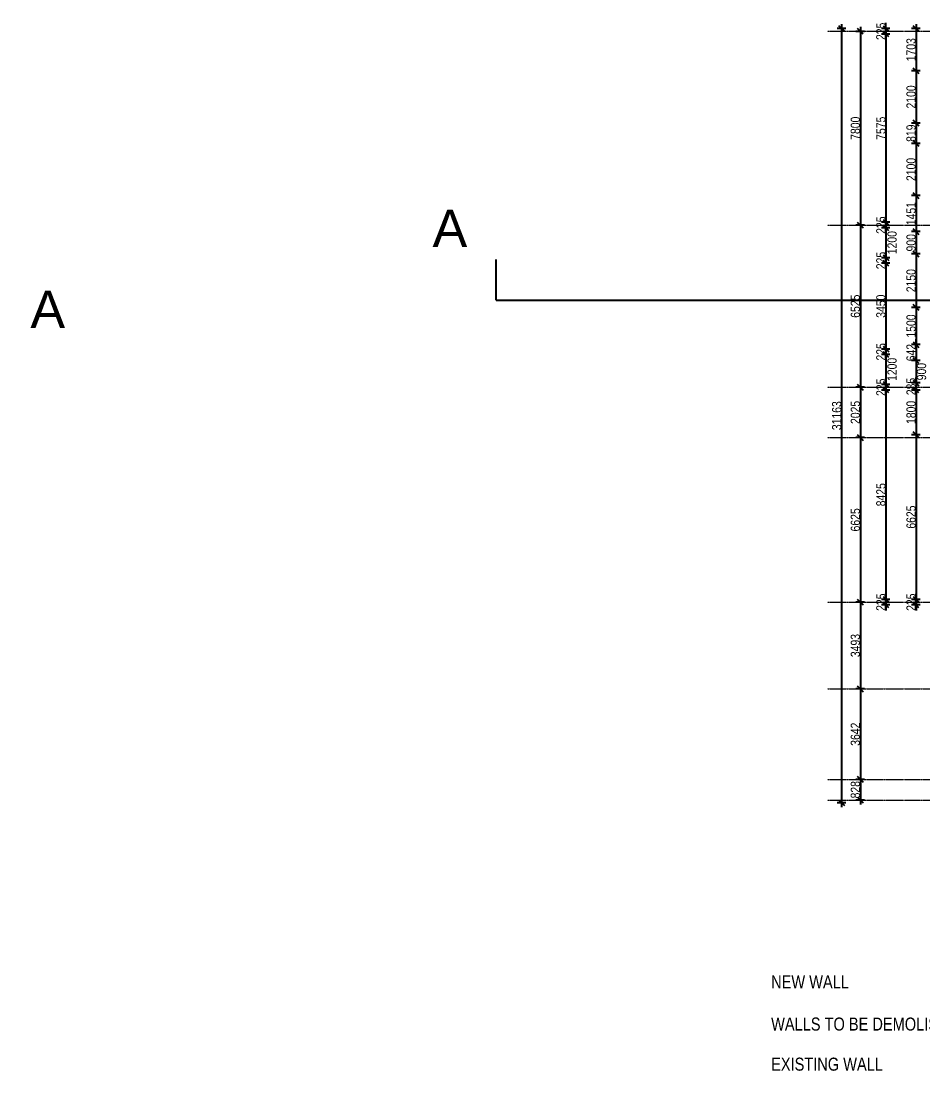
# Model space of a CAD drawing. Header units: millimetres. Extents: x -35190 to 411743, y -233114 to 23872.
# Drawn here: x 198845 to 235138, y -29319 to 13057 of the extents above; entities that cross this region are included whole.
import ezdxf

# ---------------------------------------------------------------- set-up
doc = ezdxf.new("R2010")
doc.units = ezdxf.units.MM
doc.linetypes.add('Grid Line', pattern=[22.225, 12.7, -3.175, 3.175, -3.175])
for name, color, linetype, lineweight in [('A-ANNO-DIMS', 211, 'Continuous', 9), ('G-ANNO-TEXT', 231, 'Continuous', 9), ('S-GRID', 1, 'Continuous', 9)]:
    doc.layers.add(name, color=color, linetype=linetype, lineweight=lineweight)
doc.styles.add('Arial_3', font='arial.ttf', dxfattribs={"width": 0.8, "height": 375})
doc.styles.add('Arial_4', font='arial.ttf', dxfattribs={"height": 1500})
doc.dimstyles.new('main_4_5mm', dxfattribs={"dimscale": 304.8, "dimtxt": 382.597275, "dimasz": 0.738189, "dimexe": 0.590551, "dimexo": 0.0625, "dimgap": 0.024606, "dimtad": 1, "dimdec": 0, "dimzin": 0, "dimdsep": 46, "dimtxsty": 'Arial_3', "dimblk1": 'OBLIQUE', "dimblk2": 'OBLIQUE', "dimsah": 1, "dimcen": 0.09, "dimdle": 0.590551, "dimazin": 0, "dimtfac": 1, "dimtdec": 4, "dimtix": 1, "dimtmove": 0, "dimatfit": 3, "dimfxl": 0.590551, "dimfxlon": 1, "dimtvp": 1, "dimtolj": 1, "dimtzin": 0, "dimarcsym": 2})
doc.dimstyles.new('main_4_5mm_1', dxfattribs={"dimscale": 304.8, "dimtxt": 382.597275, "dimasz": 0.738189, "dimexe": 0.590551, "dimexo": 0.0625, "dimgap": 0.024606, "dimtad": 1, "dimdec": 0, "dimzin": 0, "dimdsep": 46, "dimtxsty": 'Arial_3', "dimblk1": 'OBLIQUE', "dimblk2": 'OBLIQUE', "dimsah": 1, "dimcen": 0.09, "dimdle": 0.590551, "dimazin": 0, "dimtfac": 1, "dimtdec": 4, "dimtix": 1, "dimtmove": 1, "dimatfit": 3, "dimfxl": 0.590551, "dimfxlon": 1, "dimtvp": 1, "dimtolj": 1, "dimtzin": 0, "dimarcsym": 2})

# ---------------------------------------------------------------- blocks, each defined once
blk = doc.blocks.new('_Oblique')
at = {"color": 0, "linetype": 'ByBlock', "lineweight": -2}
blk.add_line((-0.5, -0.5), (0.5, 0.5), dxfattribs=at)
blk = doc.blocks.new('*D5103')
at = {"layer": 'A-ANNO-DIMS', "color": 0, "lineweight": -2, "transparency": 16777216}
for p, q in [((235022, 12756), (234681, 12756)), ((234861, 12936), (234861, 10873)), ((235022, 11053), (234681, 11053))]:
    blk.add_line(p, q, dxfattribs=at)
at = {"layer": 'Defpoints', "color": 0, "transparency": 16777216}
for p in [(235041, 12756), (234861, 11053), (235041, 11053)]:
    blk.add_point(p, dxfattribs=at)
at = {"layer": 'A-ANNO-DIMS', "color": 0, "lineweight": -2, "transparency": 16777216, "xscale": 224.9999999999999, "yscale": 224.9999999999999, "zscale": 224.9999999999999}
for p, rotation in [((234861, 12756), 90), ((234861, 11053), 270)]:
    blk.add_blockref('_Oblique', p, dxfattribs=dict(at, rotation=rotation))
at = {"layer": 'A-ANNO-DIMS', "color": 0, "transparency": 16777216, "insert": (234662, 11904), "char_height": 375, "width": 1101.88, "attachment_point": 5, "rotation": 90, "style": 'Arial_3'}
blk.add_mtext('\\A1;1703', dxfattribs=at)
blk = doc.blocks.new('*D5104')
at = {"layer": 'A-ANNO-DIMS', "color": 0, "lineweight": -2, "transparency": 16777216}
for p, q in [((235022, 11053), (234681, 11053)), ((234861, 11233), (234861, 8773)), ((235022, 8953), (234681, 8953))]:
    blk.add_line(p, q, dxfattribs=at)
at = {"layer": 'Defpoints', "color": 0, "transparency": 16777216}
for p in [(235041, 11053), (234861, 8953), (235041, 8953)]:
    blk.add_point(p, dxfattribs=at)
at = {"layer": 'A-ANNO-DIMS', "color": 0, "lineweight": -2, "transparency": 16777216, "xscale": 224.9999999999999, "yscale": 224.9999999999999, "zscale": 224.9999999999999}
for p, rotation in [((234861, 11053), 90), ((234861, 8953), 270)]:
    blk.add_blockref('_Oblique', p, dxfattribs=dict(at, rotation=rotation))
at = {"layer": 'A-ANNO-DIMS', "color": 0, "transparency": 16777216, "insert": (234663, 10003), "char_height": 375, "width": 1101.88, "attachment_point": 5, "rotation": 90, "style": 'Arial_3'}
blk.add_mtext('\\A1;2100', dxfattribs=at)
blk = doc.blocks.new('*D5105')
at = {"layer": 'A-ANNO-DIMS', "color": 0, "lineweight": -2, "transparency": 16777216}
for p, q in [((235022, 8953), (234681, 8953)), ((234861, 9133), (234861, 7954)), ((235022, 8134), (234681, 8134))]:
    blk.add_line(p, q, dxfattribs=at)
at = {"layer": 'Defpoints', "color": 0, "transparency": 16777216}
for p in [(235041, 8953), (234861, 8134), (235041, 8134)]:
    blk.add_point(p, dxfattribs=at)
at = {"layer": 'A-ANNO-DIMS', "color": 0, "lineweight": -2, "transparency": 16777216, "xscale": 224.9999999999999, "yscale": 224.9999999999999, "zscale": 224.9999999999999}
for p, rotation in [((234861, 8953), 90), ((234861, 8134), 270)]:
    blk.add_blockref('_Oblique', p, dxfattribs=dict(at, rotation=rotation))
at = {"layer": 'A-ANNO-DIMS', "color": 0, "transparency": 16777216, "insert": (234663, 8543), "char_height": 375, "width": 826.41, "attachment_point": 5, "rotation": 90, "style": 'Arial_3'}
blk.add_mtext('\\A1;819', dxfattribs=at)
blk = doc.blocks.new('*D5106')
at = {"layer": 'A-ANNO-DIMS', "color": 0, "lineweight": -2, "transparency": 16777216}
for p, q in [((235022, 8134), (234681, 8134)), ((234861, 8314), (234861, 5854)), ((235022, 6034), (234681, 6034))]:
    blk.add_line(p, q, dxfattribs=at)
at = {"layer": 'Defpoints', "color": 0, "transparency": 16777216}
for p in [(235041, 8134), (234861, 6034), (235041, 6034)]:
    blk.add_point(p, dxfattribs=at)
at = {"layer": 'A-ANNO-DIMS', "color": 0, "lineweight": -2, "transparency": 16777216, "xscale": 224.9999999999999, "yscale": 224.9999999999999, "zscale": 224.9999999999999}
for p, rotation in [((234861, 8134), 90), ((234861, 6034), 270)]:
    blk.add_blockref('_Oblique', p, dxfattribs=dict(at, rotation=rotation))
at = {"layer": 'A-ANNO-DIMS', "color": 0, "transparency": 16777216, "insert": (234663, 7084), "char_height": 375, "width": 1101.88, "attachment_point": 5, "rotation": 90, "style": 'Arial_3'}
blk.add_mtext('\\A1;2100', dxfattribs=at)
blk = doc.blocks.new('*D5107')
at = {"layer": 'A-ANNO-DIMS', "color": 0, "lineweight": -2, "transparency": 16777216}
for p, q in [((235022, 6034), (234681, 6034)), ((234861, 6214), (234861, 4403)), ((235022, 4583), (234681, 4583))]:
    blk.add_line(p, q, dxfattribs=at)
at = {"layer": 'Defpoints', "color": 0, "transparency": 16777216}
for p in [(235041, 6034), (234861, 4583), (235041, 4583)]:
    blk.add_point(p, dxfattribs=at)
at = {"layer": 'A-ANNO-DIMS', "color": 0, "lineweight": -2, "transparency": 16777216, "xscale": 224.9999999999999, "yscale": 224.9999999999999, "zscale": 224.9999999999999}
for p, rotation in [((234861, 6034), 90), ((234861, 4583), 270)]:
    blk.add_blockref('_Oblique', p, dxfattribs=dict(at, rotation=rotation))
at = {"layer": 'A-ANNO-DIMS', "color": 0, "transparency": 16777216, "insert": (234663, 5308), "char_height": 375, "width": 1101.88, "attachment_point": 5, "rotation": 90, "style": 'Arial_3'}
blk.add_mtext('\\A1;1451', dxfattribs=at)
blk = doc.blocks.new('*D5108')
at = {"layer": 'A-ANNO-DIMS', "color": 0, "lineweight": -2, "transparency": 16777216}
for p, q in [((234861, 4763), (234861, 3503)), ((235022, 4583), (234681, 4583)), ((235022, 3683), (234681, 3683))]:
    blk.add_line(p, q, dxfattribs=at)
at = {"layer": 'Defpoints', "color": 0, "transparency": 16777216}
for p in [(235041, 4583), (234861, 3683), (235041, 3683)]:
    blk.add_point(p, dxfattribs=at)
at = {"layer": 'A-ANNO-DIMS', "color": 0, "lineweight": -2, "transparency": 16777216, "xscale": 224.9999999999999, "yscale": 224.9999999999999, "zscale": 224.9999999999999}
for p, rotation in [((234861, 4583), 90), ((234861, 3683), 270)]:
    blk.add_blockref('_Oblique', p, dxfattribs=dict(at, rotation=rotation))
at = {"layer": 'A-ANNO-DIMS', "color": 0, "transparency": 16777216, "insert": (234663, 4133), "char_height": 375, "width": 826.41, "attachment_point": 5, "rotation": 90, "style": 'Arial_3'}
blk.add_mtext('\\A1;900', dxfattribs=at)
blk = doc.blocks.new('*D5109')
at = {"layer": 'A-ANNO-DIMS', "color": 0, "lineweight": -2, "transparency": 16777216}
for p, q in [((234861, 3863), (234861, 1353)), ((235022, 3683), (234681, 3683)), ((235022, 1533), (234681, 1533))]:
    blk.add_line(p, q, dxfattribs=at)
at = {"layer": 'Defpoints', "color": 0, "transparency": 16777216}
for p in [(235041, 3683), (234861, 1533), (235041, 1533)]:
    blk.add_point(p, dxfattribs=at)
at = {"layer": 'A-ANNO-DIMS', "color": 0, "lineweight": -2, "transparency": 16777216, "xscale": 224.9999999999999, "yscale": 224.9999999999999, "zscale": 224.9999999999999}
for p, rotation in [((234861, 3683), 90), ((234861, 1533), 270)]:
    blk.add_blockref('_Oblique', p, dxfattribs=dict(at, rotation=rotation))
at = {"layer": 'A-ANNO-DIMS', "color": 0, "transparency": 16777216, "insert": (234663, 2608), "char_height": 375, "width": 1101.88, "attachment_point": 5, "rotation": 90, "style": 'Arial_3'}
blk.add_mtext('\\A1;2150', dxfattribs=at)
blk = doc.blocks.new('*D5110')
at = {"layer": 'A-ANNO-DIMS', "color": 0, "lineweight": -2, "transparency": 16777216}
for p, q in [((234861, 1713), (234861, -147)), ((235022, 1533), (234681, 1533)), ((235022, 33), (234681, 33))]:
    blk.add_line(p, q, dxfattribs=at)
at = {"layer": 'Defpoints', "color": 0, "transparency": 16777216}
for p in [(235041, 1533), (234861, 33), (235041, 33)]:
    blk.add_point(p, dxfattribs=at)
at = {"layer": 'A-ANNO-DIMS', "color": 0, "lineweight": -2, "transparency": 16777216, "xscale": 224.9999999999999, "yscale": 224.9999999999999, "zscale": 224.9999999999999}
for p, rotation in [((234861, 1533), 90), ((234861, 33), 270)]:
    blk.add_blockref('_Oblique', p, dxfattribs=dict(at, rotation=rotation))
at = {"layer": 'A-ANNO-DIMS', "color": 0, "transparency": 16777216, "insert": (234663, 783), "char_height": 375, "width": 1101.88, "attachment_point": 5, "rotation": 90, "style": 'Arial_3'}
blk.add_mtext('\\A1;1500', dxfattribs=at)
blk = doc.blocks.new('*D5111')
at = {"layer": 'A-ANNO-DIMS', "color": 0, "lineweight": -2, "transparency": 16777216}
for p, q in [((235022, 33), (234681, 33)), ((234861, 33), (234861, 258)), ((234861, 33), (234861, -609)), ((235022, -609), (234681, -609)), ((234861, -609), (234861, -834))]:
    blk.add_line(p, q, dxfattribs=at)
at = {"layer": 'Defpoints', "color": 0, "transparency": 16777216}
for p in [(235041, 33), (234861, -609), (235041, -609)]:
    blk.add_point(p, dxfattribs=at)
at = {"layer": 'A-ANNO-DIMS', "color": 0, "lineweight": -2, "transparency": 16777216, "xscale": 224.9999999999999, "yscale": 224.9999999999999, "zscale": 224.9999999999999}
for p, rotation in [((234861, 33), 270), ((234861, -609), 90)]:
    blk.add_blockref('_Oblique', p, dxfattribs=dict(at, rotation=rotation))
at = {"layer": 'A-ANNO-DIMS', "color": 0, "transparency": 16777216, "insert": (234663, -288), "char_height": 375, "width": 826.41, "attachment_point": 5, "rotation": 90, "style": 'Arial_3'}
blk.add_mtext('\\A1;642', dxfattribs=at)
blk = doc.blocks.new('*D5112')
at = {"layer": 'A-ANNO-DIMS', "color": 0, "lineweight": -2, "transparency": 16777216}
for p, q in [((235022, -609), (234681, -609)), ((234861, -429), (234861, -1689)), ((235022, -1509), (234681, -1509))]:
    blk.add_line(p, q, dxfattribs=at)
at = {"layer": 'Defpoints', "color": 0, "transparency": 16777216}
for p in [(235041, -609), (234861, -1509), (235041, -1509)]:
    blk.add_point(p, dxfattribs=at)
at = {"layer": 'A-ANNO-DIMS', "color": 0, "lineweight": -2, "transparency": 16777216, "xscale": 224.9999999999999, "yscale": 224.9999999999999, "zscale": 224.9999999999999}
for p, rotation in [((234861, -609), 90), ((234861, -1509), 270)]:
    blk.add_blockref('_Oblique', p, dxfattribs=dict(at, rotation=rotation))
at = {"layer": 'A-ANNO-DIMS', "color": 0, "transparency": 16777216, "insert": (234893, -1403), "char_height": 375, "width": 826.41, "attachment_point": 1, "rotation": 90, "line_spacing_factor": 0.941778, "style": 'Arial_3'}
blk.add_mtext('\\A1;900', dxfattribs=at)
blk = doc.blocks.new('*D5113')
at = {"layer": 'A-ANNO-DIMS', "color": 0, "lineweight": -2, "transparency": 16777216}
for p, q in [((235022, -1509), (234681, -1509)), ((234861, -1509), (234861, -1284)), ((234861, -1509), (234861, -1794)), ((235022, -1794), (234681, -1794)), ((234861, -1794), (234861, -2019))]:
    blk.add_line(p, q, dxfattribs=at)
at = {"layer": 'Defpoints', "color": 0, "transparency": 16777216}
for p in [(235041, -1509), (234861, -1794), (235041, -1794)]:
    blk.add_point(p, dxfattribs=at)
at = {"layer": 'A-ANNO-DIMS', "color": 0, "lineweight": -2, "transparency": 16777216, "xscale": 224.9999999999999, "yscale": 224.9999999999999, "zscale": 224.9999999999999}
for p, rotation in [((234861, -1509), 270), ((234861, -1794), 90)]:
    blk.add_blockref('_Oblique', p, dxfattribs=dict(at, rotation=rotation))
at = {"layer": 'A-ANNO-DIMS', "color": 0, "transparency": 16777216, "insert": (234663, -1652), "char_height": 375, "width": 826.41, "attachment_point": 5, "rotation": 90, "style": 'Arial_3'}
blk.add_mtext('\\A1;285', dxfattribs=at)
blk = doc.blocks.new('*D5114')
at = {"layer": 'A-ANNO-DIMS', "color": 0, "lineweight": -2, "transparency": 16777216}
for p, q in [((234861, -1614), (234861, -3774)), ((235022, -1794), (234681, -1794)), ((235022, -3594), (234681, -3594))]:
    blk.add_line(p, q, dxfattribs=at)
at = {"layer": 'Defpoints', "color": 0, "transparency": 16777216}
for p in [(235041, -1794), (234861, -3594), (235041, -3594)]:
    blk.add_point(p, dxfattribs=at)
at = {"layer": 'A-ANNO-DIMS', "color": 0, "lineweight": -2, "transparency": 16777216, "xscale": 224.9999999999999, "yscale": 224.9999999999999, "zscale": 224.9999999999999}
for p, rotation in [((234861, -1794), 90), ((234861, -3594), 270)]:
    blk.add_blockref('_Oblique', p, dxfattribs=dict(at, rotation=rotation))
at = {"layer": 'A-ANNO-DIMS', "color": 0, "transparency": 16777216, "insert": (234663, -2694), "char_height": 375, "width": 1101.88, "attachment_point": 5, "rotation": 90, "style": 'Arial_3'}
blk.add_mtext('\\A1;1800', dxfattribs=at)
blk = doc.blocks.new('*D5115')
at = {"layer": 'A-ANNO-DIMS', "color": 0, "lineweight": -2, "transparency": 16777216}
for p, q in [((235022, -3594), (234681, -3594)), ((234861, -3414), (234861, -10399)), ((235022, -10219), (234681, -10219))]:
    blk.add_line(p, q, dxfattribs=at)
at = {"layer": 'Defpoints', "color": 0, "transparency": 16777216}
for p in [(235041, -3594), (234861, -10219), (235041, -10219)]:
    blk.add_point(p, dxfattribs=at)
at = {"layer": 'A-ANNO-DIMS', "color": 0, "lineweight": -2, "transparency": 16777216, "xscale": 224.9999999999999, "yscale": 224.9999999999999, "zscale": 224.9999999999999}
for p, rotation in [((234861, -3594), 90), ((234861, -10219), 270)]:
    blk.add_blockref('_Oblique', p, dxfattribs=dict(at, rotation=rotation))
at = {"layer": 'A-ANNO-DIMS', "color": 0, "transparency": 16777216, "insert": (234663, -6907), "char_height": 375, "width": 1101.88, "attachment_point": 5, "rotation": 90, "style": 'Arial_3'}
blk.add_mtext('\\A1;6625', dxfattribs=at)
blk = doc.blocks.new('*D5116')
at = {"layer": 'A-ANNO-DIMS', "color": 0, "lineweight": -2, "transparency": 16777216}
for p, q in [((234861, -10219), (234861, -9994)), ((235022, -10219), (234681, -10219)), ((235022, -10444), (234681, -10444)), ((234861, -10219), (234861, -10444)), ((234861, -10444), (234861, -10669))]:
    blk.add_line(p, q, dxfattribs=at)
at = {"layer": 'Defpoints', "color": 0, "transparency": 16777216}
for p in [(234861, -10444), (235041, -10219), (235041, -10444)]:
    blk.add_point(p, dxfattribs=at)
at = {"layer": 'A-ANNO-DIMS', "color": 0, "lineweight": -2, "transparency": 16777216, "xscale": 224.9999999999999, "yscale": 224.9999999999999, "zscale": 224.9999999999999}
for p, rotation in [((234861, -10219), 270), ((234861, -10444), 90)]:
    blk.add_blockref('_Oblique', p, dxfattribs=dict(at, rotation=rotation))
at = {"layer": 'A-ANNO-DIMS', "color": 0, "transparency": 16777216, "insert": (234663, -10332), "char_height": 375, "width": 826.41, "attachment_point": 5, "rotation": 90, "style": 'Arial_3'}
blk.add_mtext('\\A1;225', dxfattribs=at)
blk = doc.blocks.new('*D5117')
at = {"layer": 'A-ANNO-DIMS', "color": 0, "lineweight": -2, "transparency": 16777216}
for p, q in [((233809, 12756), (233468, 12756)), ((233648, 12756), (233648, 12981)), ((233648, 12756), (233648, 12531)), ((233809, 12531), (233468, 12531)), ((233648, 12531), (233648, 12306))]:
    blk.add_line(p, q, dxfattribs=at)
at = {"layer": 'Defpoints', "color": 0, "transparency": 16777216}
for p in [(233828, 12756), (233648, 12531), (233828, 12531)]:
    blk.add_point(p, dxfattribs=at)
at = {"layer": 'A-ANNO-DIMS', "color": 0, "lineweight": -2, "transparency": 16777216, "xscale": 224.9999999999999, "yscale": 224.9999999999999, "zscale": 224.9999999999999}
for p, rotation in [((233648, 12756), 270), ((233648, 12531), 90)]:
    blk.add_blockref('_Oblique', p, dxfattribs=dict(at, rotation=rotation))
at = {"layer": 'A-ANNO-DIMS', "color": 0, "transparency": 16777216, "insert": (233449, 12643), "char_height": 375, "width": 826.41, "attachment_point": 5, "rotation": 90, "style": 'Arial_3'}
blk.add_mtext('\\A1;225', dxfattribs=at)
blk = doc.blocks.new('*D5118')
at = {"layer": 'A-ANNO-DIMS', "color": 0, "lineweight": -2, "transparency": 16777216}
for p, q in [((233809, 12531), (233468, 12531)), ((233648, 12711), (233648, 4776)), ((233809, 4956), (233468, 4956))]:
    blk.add_line(p, q, dxfattribs=at)
at = {"layer": 'Defpoints', "color": 0, "transparency": 16777216}
for p in [(233828, 12531), (233648, 4956), (233828, 4956)]:
    blk.add_point(p, dxfattribs=at)
at = {"layer": 'A-ANNO-DIMS', "color": 0, "lineweight": -2, "transparency": 16777216, "xscale": 224.9999999999999, "yscale": 224.9999999999999, "zscale": 224.9999999999999}
for p, rotation in [((233648, 12531), 90), ((233648, 4956), 270)]:
    blk.add_blockref('_Oblique', p, dxfattribs=dict(at, rotation=rotation))
at = {"layer": 'A-ANNO-DIMS', "color": 0, "transparency": 16777216, "insert": (233450, 8743), "char_height": 375, "width": 1101.88, "attachment_point": 5, "rotation": 90, "style": 'Arial_3'}
blk.add_mtext('\\A1;7575', dxfattribs=at)
blk = doc.blocks.new('*D5119')
at = {"layer": 'A-ANNO-DIMS', "color": 0, "lineweight": -2, "transparency": 16777216}
for p, q in [((233648, 4956), (233648, 5181)), ((233809, 4956), (233468, 4956)), ((233809, 4731), (233468, 4731)), ((233648, 4956), (233648, 4731)), ((233648, 4731), (233648, 4506))]:
    blk.add_line(p, q, dxfattribs=at)
at = {"layer": 'Defpoints', "color": 0, "transparency": 16777216}
for p in [(233648, 4731), (233828, 4956), (233828, 4731)]:
    blk.add_point(p, dxfattribs=at)
at = {"layer": 'A-ANNO-DIMS', "color": 0, "lineweight": -2, "transparency": 16777216, "xscale": 224.9999999999999, "yscale": 224.9999999999999, "zscale": 224.9999999999999}
for p, rotation in [((233648, 4956), 270), ((233648, 4731), 90)]:
    blk.add_blockref('_Oblique', p, dxfattribs=dict(at, rotation=rotation))
at = {"layer": 'A-ANNO-DIMS', "color": 0, "transparency": 16777216, "insert": (233449, 4843), "char_height": 375, "width": 826.41, "attachment_point": 5, "rotation": 90, "style": 'Arial_3'}
blk.add_mtext('\\A1;225', dxfattribs=at)
blk = doc.blocks.new('*D5120')
at = {"layer": 'A-ANNO-DIMS', "color": 0, "lineweight": -2, "transparency": 16777216}
for p, q in [((233809, 4731), (233468, 4731)), ((233648, 4911), (233648, 3351)), ((233809, 3531), (233468, 3531))]:
    blk.add_line(p, q, dxfattribs=at)
at = {"layer": 'Defpoints', "color": 0, "transparency": 16777216}
for p in [(233828, 4731), (233648, 3531), (233828, 3531)]:
    blk.add_point(p, dxfattribs=at)
at = {"layer": 'A-ANNO-DIMS', "color": 0, "lineweight": -2, "transparency": 16777216, "xscale": 224.9999999999999, "yscale": 224.9999999999999, "zscale": 224.9999999999999}
for p, rotation in [((233648, 4731), 90), ((233648, 3531), 270)]:
    blk.add_blockref('_Oblique', p, dxfattribs=dict(at, rotation=rotation))
at = {"layer": 'A-ANNO-DIMS', "color": 0, "transparency": 16777216, "insert": (233706, 3672), "char_height": 375, "width": 1101.88, "attachment_point": 1, "rotation": 90, "line_spacing_factor": 0.941778, "style": 'Arial_3'}
blk.add_mtext('\\A1;1200', dxfattribs=at)
blk = doc.blocks.new('*D5121')
at = {"layer": 'A-ANNO-DIMS', "color": 0, "lineweight": -2, "transparency": 16777216}
for p, q in [((233809, 3531), (233468, 3531)), ((233648, 3531), (233648, 3756)), ((233648, 3531), (233648, 3306)), ((233809, 3306), (233468, 3306)), ((233648, 3306), (233648, 3081))]:
    blk.add_line(p, q, dxfattribs=at)
at = {"layer": 'Defpoints', "color": 0, "transparency": 16777216}
for p in [(233828, 3531), (233648, 3306), (233828, 3306)]:
    blk.add_point(p, dxfattribs=at)
at = {"layer": 'A-ANNO-DIMS', "color": 0, "lineweight": -2, "transparency": 16777216, "xscale": 224.9999999999999, "yscale": 224.9999999999999, "zscale": 224.9999999999999}
for p, rotation in [((233648, 3531), 270), ((233648, 3306), 90)]:
    blk.add_blockref('_Oblique', p, dxfattribs=dict(at, rotation=rotation))
at = {"layer": 'A-ANNO-DIMS', "color": 0, "transparency": 16777216, "insert": (233449, 3418), "char_height": 375, "width": 826.41, "attachment_point": 5, "rotation": 90, "style": 'Arial_3'}
blk.add_mtext('\\A1;225', dxfattribs=at)
blk = doc.blocks.new('*D5122')
at = {"layer": 'A-ANNO-DIMS', "color": 0, "lineweight": -2, "transparency": 16777216}
for p, q in [((233648, 3486), (233648, -324)), ((233809, 3306), (233468, 3306)), ((233809, -144), (233468, -144))]:
    blk.add_line(p, q, dxfattribs=at)
at = {"layer": 'Defpoints', "color": 0, "transparency": 16777216}
for p in [(233828, 3306), (233648, -144), (233828, -144)]:
    blk.add_point(p, dxfattribs=at)
at = {"layer": 'A-ANNO-DIMS', "color": 0, "lineweight": -2, "transparency": 16777216, "xscale": 224.9999999999999, "yscale": 224.9999999999999, "zscale": 224.9999999999999}
for p, rotation in [((233648, 3306), 90), ((233648, -144), 270)]:
    blk.add_blockref('_Oblique', p, dxfattribs=dict(at, rotation=rotation))
at = {"layer": 'A-ANNO-DIMS', "color": 0, "transparency": 16777216, "insert": (233449, 1581), "char_height": 375, "width": 1101.88, "attachment_point": 5, "rotation": 90, "style": 'Arial_3'}
blk.add_mtext('\\A1;3450', dxfattribs=at)
blk = doc.blocks.new('*D5123')
at = {"layer": 'A-ANNO-DIMS', "color": 0, "lineweight": -2, "transparency": 16777216}
for p, q in [((233648, -144), (233648, 81)), ((233809, -144), (233468, -144)), ((233809, -369), (233468, -369)), ((233648, -144), (233648, -369)), ((233648, -369), (233648, -594))]:
    blk.add_line(p, q, dxfattribs=at)
at = {"layer": 'Defpoints', "color": 0, "transparency": 16777216}
for p in [(233648, -369), (233828, -144), (233828, -369)]:
    blk.add_point(p, dxfattribs=at)
at = {"layer": 'A-ANNO-DIMS', "color": 0, "lineweight": -2, "transparency": 16777216, "xscale": 224.9999999999999, "yscale": 224.9999999999999, "zscale": 224.9999999999999}
for p, rotation in [((233648, -144), 270), ((233648, -369), 90)]:
    blk.add_blockref('_Oblique', p, dxfattribs=dict(at, rotation=rotation))
at = {"layer": 'A-ANNO-DIMS', "color": 0, "transparency": 16777216, "insert": (233449, -257), "char_height": 375, "width": 826.41, "attachment_point": 5, "rotation": 90, "style": 'Arial_3'}
blk.add_mtext('\\A1;225', dxfattribs=at)
blk = doc.blocks.new('*D5124')
at = {"layer": 'A-ANNO-DIMS', "color": 0, "lineweight": -2, "transparency": 16777216}
for p, q in [((233809, -369), (233468, -369)), ((233648, -189), (233648, -1749)), ((233809, -1569), (233468, -1569))]:
    blk.add_line(p, q, dxfattribs=at)
at = {"layer": 'Defpoints', "color": 0, "transparency": 16777216}
for p in [(233828, -369), (233648, -1569), (233828, -1569)]:
    blk.add_point(p, dxfattribs=at)
at = {"layer": 'A-ANNO-DIMS', "color": 0, "lineweight": -2, "transparency": 16777216, "xscale": 224.9999999999999, "yscale": 224.9999999999999, "zscale": 224.9999999999999}
for p, rotation in [((233648, -369), 90), ((233648, -1569), 270)]:
    blk.add_blockref('_Oblique', p, dxfattribs=dict(at, rotation=rotation))
at = {"layer": 'A-ANNO-DIMS', "color": 0, "transparency": 16777216, "insert": (233706, -1428), "char_height": 375, "width": 1101.88, "attachment_point": 1, "rotation": 90, "line_spacing_factor": 0.941778, "style": 'Arial_3'}
blk.add_mtext('\\A1;1200', dxfattribs=at)
blk = doc.blocks.new('*D5125')
at = {"layer": 'A-ANNO-DIMS', "color": 0, "lineweight": -2, "transparency": 16777216}
for p, q in [((233809, -1569), (233468, -1569)), ((233648, -1569), (233648, -1344)), ((233648, -1569), (233648, -1794)), ((233809, -1794), (233468, -1794)), ((233648, -1794), (233648, -2019))]:
    blk.add_line(p, q, dxfattribs=at)
at = {"layer": 'Defpoints', "color": 0, "transparency": 16777216}
for p in [(233828, -1569), (233648, -1794), (233828, -1794)]:
    blk.add_point(p, dxfattribs=at)
at = {"layer": 'A-ANNO-DIMS', "color": 0, "lineweight": -2, "transparency": 16777216, "xscale": 224.9999999999999, "yscale": 224.9999999999999, "zscale": 224.9999999999999}
for p, rotation in [((233648, -1569), 270), ((233648, -1794), 90)]:
    blk.add_blockref('_Oblique', p, dxfattribs=dict(at, rotation=rotation))
at = {"layer": 'A-ANNO-DIMS', "color": 0, "transparency": 16777216, "insert": (233449, -1682), "char_height": 375, "width": 826.41, "attachment_point": 5, "rotation": 90, "style": 'Arial_3'}
blk.add_mtext('\\A1;225', dxfattribs=at)
blk = doc.blocks.new('*D5126')
at = {"layer": 'A-ANNO-DIMS', "color": 0, "lineweight": -2, "transparency": 16777216}
for p, q in [((233648, -1614), (233648, -10399)), ((233809, -1794), (233468, -1794)), ((233809, -10219), (233468, -10219))]:
    blk.add_line(p, q, dxfattribs=at)
at = {"layer": 'Defpoints', "color": 0, "transparency": 16777216}
for p in [(233828, -1794), (233648, -10219), (233828, -10219)]:
    blk.add_point(p, dxfattribs=at)
at = {"layer": 'A-ANNO-DIMS', "color": 0, "lineweight": -2, "transparency": 16777216, "xscale": 224.9999999999999, "yscale": 224.9999999999999, "zscale": 224.9999999999999}
for p, rotation in [((233648, -1794), 90), ((233648, -10219), 270)]:
    blk.add_blockref('_Oblique', p, dxfattribs=dict(at, rotation=rotation))
at = {"layer": 'A-ANNO-DIMS', "color": 0, "transparency": 16777216, "insert": (233449, -6007), "char_height": 375, "width": 1101.88, "attachment_point": 5, "rotation": 90, "style": 'Arial_3'}
blk.add_mtext('\\A1;8425', dxfattribs=at)
blk = doc.blocks.new('*D5127')
at = {"layer": 'A-ANNO-DIMS', "color": 0, "lineweight": -2, "transparency": 16777216}
for p, q in [((233648, -10219), (233648, -9994)), ((233809, -10219), (233468, -10219)), ((233809, -10444), (233468, -10444)), ((233648, -10219), (233648, -10444)), ((233648, -10444), (233648, -10669))]:
    blk.add_line(p, q, dxfattribs=at)
at = {"layer": 'Defpoints', "color": 0, "transparency": 16777216}
for p in [(233648, -10444), (233828, -10219), (233828, -10444)]:
    blk.add_point(p, dxfattribs=at)
at = {"layer": 'A-ANNO-DIMS', "color": 0, "lineweight": -2, "transparency": 16777216, "xscale": 224.9999999999999, "yscale": 224.9999999999999, "zscale": 224.9999999999999}
for p, rotation in [((233648, -10219), 270), ((233648, -10444), 90)]:
    blk.add_blockref('_Oblique', p, dxfattribs=dict(at, rotation=rotation))
at = {"layer": 'A-ANNO-DIMS', "color": 0, "transparency": 16777216, "insert": (233449, -10332), "char_height": 375, "width": 826.41, "attachment_point": 5, "rotation": 90, "style": 'Arial_3'}
blk.add_mtext('\\A1;225', dxfattribs=at)
blk = doc.blocks.new('*D5131')
at = {"layer": 'A-ANNO-DIMS', "color": 0, "lineweight": -2, "transparency": 16777216}
for p, q in [((232620, 12823), (232620, 4663)), ((232781, 12643), (232440, 12643)), ((232781, 4843), (232440, 4843))]:
    blk.add_line(p, q, dxfattribs=at)
at = {"layer": 'Defpoints', "color": 0, "transparency": 16777216}
for p in [(232800, 12643), (232620, 4843), (232800, 4843)]:
    blk.add_point(p, dxfattribs=at)
at = {"layer": 'A-ANNO-DIMS', "color": 0, "lineweight": -2, "transparency": 16777216, "xscale": 224.9999999999999, "yscale": 224.9999999999999, "zscale": 224.9999999999999}
for p, rotation in [((232620, 12643), 90), ((232620, 4843), 270)]:
    blk.add_blockref('_Oblique', p, dxfattribs=dict(at, rotation=rotation))
at = {"layer": 'A-ANNO-DIMS', "color": 0, "transparency": 16777216, "insert": (232421, 8743), "char_height": 375, "width": 1101.88, "attachment_point": 5, "rotation": 90, "style": 'Arial_3'}
blk.add_mtext('\\A1;7800', dxfattribs=at)
blk = doc.blocks.new('*D5132')
at = {"layer": 'A-ANNO-DIMS', "color": 0, "lineweight": -2, "transparency": 16777216}
for p, q in [((232781, 4843), (232440, 4843)), ((232620, 5023), (232620, -1862)), ((232781, -1682), (232440, -1682))]:
    blk.add_line(p, q, dxfattribs=at)
at = {"layer": 'Defpoints', "color": 0, "transparency": 16777216}
for p in [(232800, 4843), (232620, -1682), (232800, -1682)]:
    blk.add_point(p, dxfattribs=at)
at = {"layer": 'A-ANNO-DIMS', "color": 0, "lineweight": -2, "transparency": 16777216, "xscale": 224.9999999999999, "yscale": 224.9999999999999, "zscale": 224.9999999999999}
for p, rotation in [((232620, 4843), 90), ((232620, -1682), 270)]:
    blk.add_blockref('_Oblique', p, dxfattribs=dict(at, rotation=rotation))
at = {"layer": 'A-ANNO-DIMS', "color": 0, "transparency": 16777216, "insert": (232421, 1581), "char_height": 375, "width": 1101.88, "attachment_point": 5, "rotation": 90, "style": 'Arial_3'}
blk.add_mtext('\\A1;6525', dxfattribs=at)
blk = doc.blocks.new('*D5133')
at = {"layer": 'A-ANNO-DIMS', "color": 0, "lineweight": -2, "transparency": 16777216}
for p, q in [((232781, -1682), (232440, -1682)), ((232620, -1502), (232620, -3887)), ((232781, -3707), (232440, -3707))]:
    blk.add_line(p, q, dxfattribs=at)
at = {"layer": 'Defpoints', "color": 0, "transparency": 16777216}
for p in [(232800, -1682), (232620, -3707), (232800, -3707)]:
    blk.add_point(p, dxfattribs=at)
at = {"layer": 'A-ANNO-DIMS', "color": 0, "lineweight": -2, "transparency": 16777216, "xscale": 224.9999999999999, "yscale": 224.9999999999999, "zscale": 224.9999999999999}
for p, rotation in [((232620, -1682), 90), ((232620, -3707), 270)]:
    blk.add_blockref('_Oblique', p, dxfattribs=dict(at, rotation=rotation))
at = {"layer": 'A-ANNO-DIMS', "color": 0, "transparency": 16777216, "insert": (232421, -2694), "char_height": 375, "width": 1101.88, "attachment_point": 5, "rotation": 90, "style": 'Arial_3'}
blk.add_mtext('\\A1;2025', dxfattribs=at)
blk = doc.blocks.new('*D5134')
at = {"layer": 'A-ANNO-DIMS', "color": 0, "lineweight": -2, "transparency": 16777216}
for p, q in [((232781, -3707), (232440, -3707)), ((232620, -3527), (232620, -10512)), ((232781, -10332), (232440, -10332))]:
    blk.add_line(p, q, dxfattribs=at)
at = {"layer": 'Defpoints', "color": 0, "transparency": 16777216}
for p in [(232800, -3707), (232620, -10332), (232800, -10332)]:
    blk.add_point(p, dxfattribs=at)
at = {"layer": 'A-ANNO-DIMS', "color": 0, "lineweight": -2, "transparency": 16777216, "xscale": 224.9999999999999, "yscale": 224.9999999999999, "zscale": 224.9999999999999}
for p, rotation in [((232620, -3707), 90), ((232620, -10332), 270)]:
    blk.add_blockref('_Oblique', p, dxfattribs=dict(at, rotation=rotation))
at = {"layer": 'A-ANNO-DIMS', "color": 0, "transparency": 16777216, "insert": (232421, -7019), "char_height": 375, "width": 1101.88, "attachment_point": 5, "rotation": 90, "style": 'Arial_3'}
blk.add_mtext('\\A1;6625', dxfattribs=at)
blk = doc.blocks.new('*D5135')
at = {"layer": 'A-ANNO-DIMS', "color": 0, "lineweight": -2, "transparency": 16777216}
for p, q in [((232620, -10152), (232620, -14005)), ((232781, -10332), (232440, -10332)), ((232781, -13825), (232440, -13825))]:
    blk.add_line(p, q, dxfattribs=at)
at = {"layer": 'Defpoints', "color": 0, "transparency": 16777216}
for p in [(232800, -10332), (232620, -13825), (232800, -13825)]:
    blk.add_point(p, dxfattribs=at)
at = {"layer": 'A-ANNO-DIMS', "color": 0, "lineweight": -2, "transparency": 16777216, "xscale": 224.9999999999999, "yscale": 224.9999999999999, "zscale": 224.9999999999999}
for p, rotation in [((232620, -10332), 90), ((232620, -13825), 270)]:
    blk.add_blockref('_Oblique', p, dxfattribs=dict(at, rotation=rotation))
at = {"layer": 'A-ANNO-DIMS', "color": 0, "transparency": 16777216, "insert": (232421, -12078), "char_height": 375, "width": 1101.88, "attachment_point": 5, "rotation": 90, "style": 'Arial_3'}
blk.add_mtext('\\A1;3493', dxfattribs=at)
blk = doc.blocks.new('*D5136')
at = {"layer": 'A-ANNO-DIMS', "color": 0, "lineweight": -2, "transparency": 16777216}
for p, q in [((232781, -13825), (232440, -13825)), ((232620, -13645), (232620, -17647)), ((232781, -17467), (232440, -17467))]:
    blk.add_line(p, q, dxfattribs=at)
at = {"layer": 'Defpoints', "color": 0, "transparency": 16777216}
for p in [(232800, -13825), (232620, -17467), (232800, -17467)]:
    blk.add_point(p, dxfattribs=at)
at = {"layer": 'A-ANNO-DIMS', "color": 0, "lineweight": -2, "transparency": 16777216, "xscale": 224.9999999999999, "yscale": 224.9999999999999, "zscale": 224.9999999999999}
for p, rotation in [((232620, -13825), 90), ((232620, -17467), 270)]:
    blk.add_blockref('_Oblique', p, dxfattribs=dict(at, rotation=rotation))
at = {"layer": 'A-ANNO-DIMS', "color": 0, "transparency": 16777216, "insert": (232421, -15646), "char_height": 375, "width": 1101.88, "attachment_point": 5, "rotation": 90, "style": 'Arial_3'}
blk.add_mtext('\\A1;3642', dxfattribs=at)
blk = doc.blocks.new('*D5137')
at = {"layer": 'A-ANNO-DIMS', "color": 0, "lineweight": -2, "transparency": 16777216}
for p, q in [((232620, -17287), (232620, -18475)), ((232781, -17467), (232440, -17467)), ((232781, -18295), (232440, -18295))]:
    blk.add_line(p, q, dxfattribs=at)
at = {"layer": 'Defpoints', "color": 0, "transparency": 16777216}
for p in [(232800, -17467), (232620, -18295), (232800, -18295)]:
    blk.add_point(p, dxfattribs=at)
at = {"layer": 'A-ANNO-DIMS', "color": 0, "lineweight": -2, "transparency": 16777216, "xscale": 224.9999999999999, "yscale": 224.9999999999999, "zscale": 224.9999999999999}
for p, rotation in [((232620, -17467), 90), ((232620, -18295), 270)]:
    blk.add_blockref('_Oblique', p, dxfattribs=dict(at, rotation=rotation))
at = {"layer": 'A-ANNO-DIMS', "color": 0, "transparency": 16777216, "insert": (232421, -17881), "char_height": 375, "width": 826.41, "attachment_point": 5, "rotation": 90, "style": 'Arial_3'}
blk.add_mtext('\\A1;828', dxfattribs=at)
blk = doc.blocks.new('*D5138')
at = {"layer": 'A-ANNO-DIMS', "color": 0, "lineweight": -2, "transparency": 16777216}
for p, q in [((232031, 12756), (231690, 12756)), ((231870, -18587), (231870, 12936)), ((232031, -18407), (231690, -18407))]:
    blk.add_line(p, q, dxfattribs=at)
at = {"layer": 'Defpoints', "color": 0, "transparency": 16777216}
for p in [(231870, 12756), (232050, 12756), (232050, -18407)]:
    blk.add_point(p, dxfattribs=at)
at = {"layer": 'A-ANNO-DIMS', "color": 0, "lineweight": -2, "transparency": 16777216, "xscale": 224.9999999999999, "yscale": 224.9999999999999, "zscale": 224.9999999999999}
for p, rotation in [((231870, 12756), 90), ((231870, -18407), 270)]:
    blk.add_blockref('_Oblique', p, dxfattribs=dict(at, rotation=rotation))
at = {"layer": 'A-ANNO-DIMS', "color": 0, "transparency": 16777216, "insert": (231671, -2826), "char_height": 375, "width": 1377.35, "attachment_point": 5, "rotation": 90, "style": 'Arial_3'}
blk.add_mtext('\\A1;31163', dxfattribs=at)

msp = doc.modelspace()

# ---------------------------------------------------------------- linework, layer by layer
for q in [(217964.4, 3464.9), (305800.6, 1827.7)]:
    msp.add_line((217964.4, 1827.7), q)
at = {"layer": 'S-GRID', "linetype": 'Grid Line'}
for p, q in [((231291.7, 12643.5), (294398.4, 12643.5)), ((231291.7, 4843.5), (294398.4, 4843.5)), ((231291.7, -1681.5), (294398.4, -1681.5)), ((231291.7, -3706.5), (294398.4, -3706.5)), ((231291.7, -10331.5), (294398.4, -10331.5)), ((231291.7, -13824.5), (294398.4, -13824.5)), ((231291.7, -17466.5), (294398.4, -17466.5)), ((231291.7, -18294.5), (294398.4, -18294.5))]:
    msp.add_line(p, q, dxfattribs=at)

# ---------------------------------------------------------------- texts
at = {"layer": 'G-ANNO-TEXT', "color": 7, "attachment_point": 1, "bg_fill": 3, "box_fill_scale": 1.25, "bg_fill_color": 256, "bg_fill_true_color": 13158600, "bg_fill_transparency": 0}
for s, insert, char_height, width, style in [('A', (199219.6, 2204.5), 1500, 2560.888, 'Arial_4'), ('NEW WALL', (229029.1, -25352.1), 525, 4719.935, 'Arial_3'), ('WALLS TO BE DEMOLISHED', (229029.1, -27048.9), 525, 11983.224, 'Arial_3'), ('EXISTING WALL', (229029.1, -28663), 525, 6776.264, 'Arial_3')]:
    msp.add_mtext(s, dxfattribs=dict(at, insert=insert, char_height=char_height, width=width, style=style))

# ---------------------------------------------------------------- dimensions: what is measured, and where the dimension line sits
at = {"layer": 'A-ANNO-DIMS'}
for base, p1, p2, override, picture, middle in [((231869.6, 12756), (232049.6, -18407), (232049.6, 12756), {"dimpost": '<>', "dimfxl": 31163}, '*D5138', (231670.5, -2825.5)), ((232619.6, 4843.5), (232799.6, 12643.5), (232799.6, 4843.5), {"dimpost": '<>', "dimfxl": 7800}, '*D5131', (232420.6, 8743.5)), ((233647.8, 12531), (233827.8, 12756), (233827.8, 12531), {"dimpost": '<>', "dimfxl": 225}, '*D5117', (233448.8, 12643.5)), ((234861.5, 11053), (235041.5, 12756), (235041.5, 11053), {"dimpost": '<>', "dimfxl": 1703}, '*D5103', (234662.4, 11904.5)), ((233647.8, 4956), (233827.8, 12531), (233827.8, 4956), {"dimpost": '<>', "dimfxl": 7575}, '*D5118', (233449.6, 8743.5)), ((234861.5, 8953), (235041.5, 11053), (235041.5, 8953), {"dimpost": '<>', "dimfxl": 2100}, '*D5104', (234662.5, 10003)), ((234861.5, 8134), (235041.5, 8953), (235041.5, 8134), {"dimpost": '<>', "dimfxl": 819}, '*D5105', (234662.5, 8543.5)), ((234861.5, 6034), (235041.5, 8134), (235041.5, 6034), {"dimpost": '<>', "dimfxl": 2100}, '*D5106', (234662.5, 7084)), ((234861.5, 4583), (235041.5, 6034), (235041.5, 4583), {"dimpost": '<>', "dimfxl": 1451}, '*D5107', (234662.5, 5308.5)), ((233647.8, 4731), (233827.8, 4956), (233827.8, 4731), {"dimpost": '<>', "dimfxl": 225}, '*D5119', (233448.8, 4843.5)), ((232619.6, -1681.5), (232799.6, 4843.5), (232799.6, -1681.5), {"dimpost": '<>', "dimfxl": 6525}, '*D5132', (232420.6, 1581)), ((234861.5, 3683), (235041.5, 4583), (235041.5, 3683), {"dimpost": '<>', "dimfxl": 900}, '*D5108', (234662.5, 4133)), ((233647.8, 3306), (233827.8, 3531), (233827.8, 3306), {"dimpost": '<>', "dimfxl": 225}, '*D5121', (233448.8, 3418.5)), ((234861.5, 1533), (235041.5, 3683), (235041.5, 1533), {"dimpost": '<>', "dimfxl": 2150}, '*D5109', (234662.5, 2608)), ((233647.8, -144), (233827.8, 3306), (233827.8, -144), {"dimpost": '<>', "dimfxl": 3450}, '*D5122', (233448.7, 1581)), ((234861.5, 33), (235041.5, 1533), (235041.5, 33), {"dimpost": '<>', "dimfxl": 1500}, '*D5110', (234662.5, 783)), ((233647.8, -369), (233827.8, -144), (233827.8, -369), {"dimpost": '<>', "dimfxl": 225}, '*D5123', (233448.8, -256.5)), ((234861.5, -609), (235041.5, 33), (235041.5, -609), {"dimpost": '<>', "dimfxl": 642}, '*D5111', (234662.5, -288)), ((233647.8, -1794), (233827.8, -1569), (233827.8, -1794), {"dimpost": '<>', "dimfxl": 225}, '*D5125', (233448.8, -1681.5)), ((234861.5, -1794), (235041.5, -1509), (235041.5, -1794), {"dimpost": '<>', "dimfxl": 285}, '*D5113', (234662.5, -1651.5)), ((232619.6, -3706.5), (232799.6, -1681.5), (232799.6, -3706.5), {"dimpost": '<>', "dimfxl": 2025}, '*D5133', (232420.6, -2694)), ((233647.8, -10219), (233827.8, -1794), (233827.8, -10219), {"dimpost": '<>', "dimfxl": 8425}, '*D5126', (233448.8, -6006.5)), ((234861.5, -3594), (235041.5, -1794), (235041.5, -3594), {"dimpost": '<>', "dimfxl": 1800}, '*D5114', (234662.5, -2694)), ((232619.6, -10331.5), (232799.6, -3706.5), (232799.6, -10331.5), {"dimpost": '<>', "dimfxl": 6625}, '*D5134', (232420.6, -7019)), ((234861.5, -10219), (235041.5, -3594), (235041.5, -10219), {"dimpost": '<>', "dimfxl": 6625}, '*D5115', (234662.5, -6906.5)), ((232619.6, -13824.5), (232799.6, -10331.5), (232799.6, -13824.5), {"dimpost": '<>', "dimfxl": 3493}, '*D5135', (232420.5, -12078)), ((233647.8, -10444), (233827.8, -10219), (233827.8, -10444), {"dimpost": '<>', "dimfxl": 225}, '*D5127', (233448.8, -10331.5)), ((234861.5, -10444), (235041.5, -10219), (235041.5, -10444), {"dimpost": '<>', "dimfxl": 225}, '*D5116', (234662.5, -10331.5)), ((232619.6, -17466.5), (232799.6, -13824.5), (232799.6, -17466.5), {"dimpost": '<>', "dimfxl": 3642}, '*D5136', (232420.5, -15645.5)), ((232619.6, -18294.5), (232799.6, -17466.5), (232799.6, -18294.5), {"dimpost": '<>', "dimfxl": 828}, '*D5137', (232420.6, -17880.5))]:
    dim = msp.add_linear_dim(base=base, p1=p1, p2=p2, angle=90, dimstyle='main_4_5mm', override=override, dxfattribs=at)
    dim.commit()
    dim.dimension.update_dxf_attribs({"geometry": picture, "text_midpoint": middle})
for base, p1, p2, override, picture, middle in [((233647.8, 3531), (233827.8, 4731), (233827.8, 3531), {"dimpost": '<>', "dimfxl": 1200}, '*D5120', (233956.4, 4222.8)), ((233647.8, -1569), (233827.8, -369), (233827.8, -1569), {"dimpost": '<>', "dimfxl": 1200}, '*D5124', (233956.4, -877.2)), ((234861.5, -1509), (235041.5, -609), (235041.5, -1509), {"dimpost": '<>', "dimfxl": 900}, '*D5112', (235143.1, -990.1))]:
    dim = msp.add_linear_dim(base=base, p1=p1, p2=p2, angle=90, dimstyle='main_4_5mm_1', override=override, dxfattribs=at)
    dim.commit()
    dim.dimension.update_dxf_attribs({"geometry": picture, "text_midpoint": middle, "dimtype": 160, "text_rotation": 90})

# ---------------------------------------------------------------- next in the draw order: texts
at = {"layer": 'G-ANNO-TEXT', "color": 7, "insert": (215403.5, 5464.9), "char_height": 1500, "width": 2560.888, "attachment_point": 1, "style": 'Arial_4', "bg_fill": 3, "box_fill_scale": 1.25, "bg_fill_color": 256, "bg_fill_true_color": 13158600, "bg_fill_transparency": 0}
msp.add_mtext('A', dxfattribs=at)

doc.saveas('drawing.dxf')
